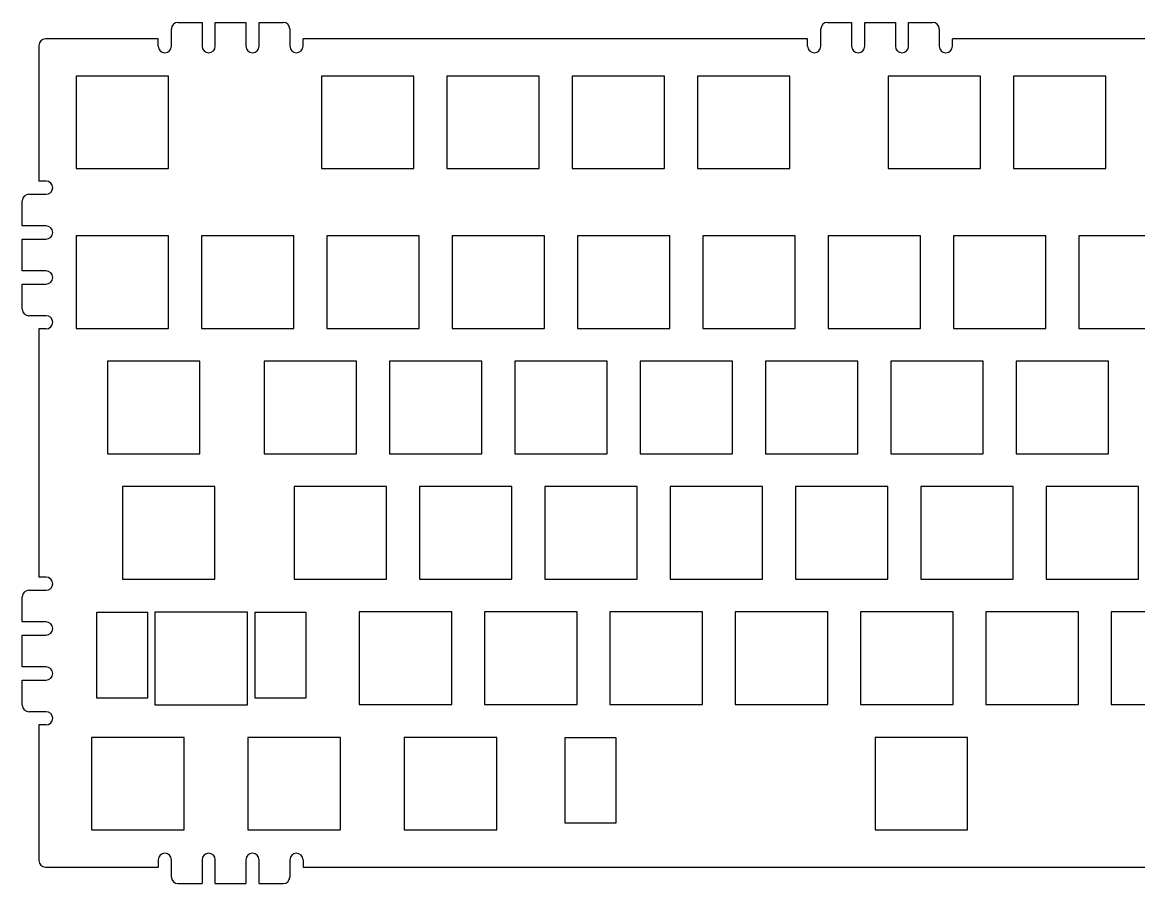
# Model space of a CAD drawing. Header units: millimetres. Extents: x -5018 to 4088, y -2926 to 388.
# Drawn here: x -5018 to -720, y -2926 to 388 of the extents above; entities that cross this region are included whole.
import ezdxf

# ---------------------------------------------------------------- set-up
doc = ezdxf.new("R2010")
doc.units = ezdxf.units.MM
for name, color, linetype in [('Line', 7, 'CONTINUOUS'), ('Shape', 7, 'CONTINUOUS'), ('Shape001', 7, 'CONTINUOUS'), ('Shape002', 7, 'CONTINUOUS'), ('Shape003', 7, 'CONTINUOUS'), ('Shape004', 7, 'CONTINUOUS'), ('Shape005', 7, 'CONTINUOUS'), ('Shape006', 7, 'CONTINUOUS'), ('Shape007', 7, 'CONTINUOUS'), ('Shape008', 7, 'CONTINUOUS'), ('Shape009', 7, 'CONTINUOUS'), ('Shape010', 7, 'CONTINUOUS'), ('Shape011', 7, 'CONTINUOUS'), ('Shape012', 7, 'CONTINUOUS'), ('Shape013', 7, 'CONTINUOUS'), ('Shape014', 7, 'CONTINUOUS'), ('Shape015', 7, 'CONTINUOUS'), ('Shape016', 7, 'CONTINUOUS'), ('Shape017', 7, 'CONTINUOUS'), ('Shape018', 7, 'CONTINUOUS'), ('Shape019', 7, 'CONTINUOUS'), ('Shape020', 7, 'CONTINUOUS'), ('Shape021', 7, 'CONTINUOUS'), ('Shape022', 7, 'CONTINUOUS'), ('Shape023', 7, 'CONTINUOUS'), ('Shape024', 7, 'CONTINUOUS'), ('Shape025', 7, 'CONTINUOUS'), ('Shape026', 7, 'CONTINUOUS'), ('Shape027', 7, 'CONTINUOUS'), ('Shape028', 7, 'CONTINUOUS'), ('Shape029', 7, 'CONTINUOUS'), ('Shape030', 7, 'CONTINUOUS'), ('Shape031', 7, 'CONTINUOUS'), ('Shape032', 7, 'CONTINUOUS'), ('Shape033', 7, 'CONTINUOUS'), ('Shape034', 7, 'CONTINUOUS'), ('Shape035', 7, 'CONTINUOUS'), ('Shape036', 7, 'CONTINUOUS'), ('Shape037', 7, 'CONTINUOUS'), ('Shape038', 7, 'CONTINUOUS'), ('Shape039', 7, 'CONTINUOUS'), ('Shape040', 7, 'CONTINUOUS'), ('Shape041', 7, 'CONTINUOUS'), ('Shape042', 7, 'CONTINUOUS'), ('Shape043', 7, 'CONTINUOUS'), ('Shape044', 7, 'CONTINUOUS'), ('Shape045', 7, 'CONTINUOUS'), ('Shape046', 7, 'CONTINUOUS'), ('Shape047', 7, 'CONTINUOUS'), ('Shape048', 7, 'CONTINUOUS'), ('Shape049', 7, 'CONTINUOUS'), ('Shape050', 7, 'CONTINUOUS'), ('Shape051', 7, 'CONTINUOUS'), ('Shape052', 7, 'CONTINUOUS'), ('Shape053', 7, 'CONTINUOUS'), ('Shape054', 7, 'CONTINUOUS'), ('Shape055', 7, 'CONTINUOUS'), ('Shape056', 7, 'CONTINUOUS'), ('Shape057', 7, 'CONTINUOUS'), ('Shape058', 7, 'CONTINUOUS'), ('Shape059', 7, 'CONTINUOUS'), ('Shape060', 7, 'CONTINUOUS'), ('Shape061', 7, 'CONTINUOUS'), ('Shape062', 7, 'CONTINUOUS'), ('Shape063', 7, 'CONTINUOUS'), ('Shape064', 7, 'CONTINUOUS'), ('Shape065', 7, 'CONTINUOUS'), ('Shape066', 7, 'CONTINUOUS'), ('Shape067', 7, 'CONTINUOUS'), ('Shape068', 7, 'CONTINUOUS'), ('Shape069', 7, 'CONTINUOUS'), ('Shape070', 7, 'CONTINUOUS'), ('Shape071', 7, 'CONTINUOUS'), ('Shape072', 7, 'CONTINUOUS'), ('Shape073', 7, 'CONTINUOUS'), ('Shape074', 7, 'CONTINUOUS'), ('Shape075', 7, 'CONTINUOUS'), ('Shape076', 7, 'CONTINUOUS'), ('Shape077', 7, 'CONTINUOUS'), ('Shape078', 7, 'CONTINUOUS'), ('Shape079', 7, 'CONTINUOUS'), ('Shape080', 7, 'CONTINUOUS'), ('Shape081', 7, 'CONTINUOUS'), ('Shape082', 7, 'CONTINUOUS'), ('Shape083', 7, 'CONTINUOUS'), ('Shape084', 7, 'CONTINUOUS'), ('Shape085', 7, 'CONTINUOUS'), ('Shape086', 7, 'CONTINUOUS'), ('Shape087', 7, 'CONTINUOUS'), ('Shape088', 7, 'CONTINUOUS'), ('Shape089', 7, 'CONTINUOUS'), ('Shape090', 7, 'CONTINUOUS'), ('Shape091', 7, 'CONTINUOUS'), ('Shape092', 7, 'CONTINUOUS'), ('Shape102', 7, 'CONTINUOUS'), ('Shape108', 7, 'CONTINUOUS'), ('Shape110', 7, 'CONTINUOUS'), ('Shape111', 7, 'CONTINUOUS'), ('Shape112', 7, 'CONTINUOUS'), ('Shape113', 7, 'CONTINUOUS'), ('Shape115', 7, 'CONTINUOUS'), ('Shape116', 7, 'CONTINUOUS'), ('Shape118', 7, 'CONTINUOUS'), ('Shape119', 7, 'CONTINUOUS'), ('Shape132', 7, 'CONTINUOUS'), ('Shape133', 7, 'CONTINUOUS'), ('Shape134', 7, 'CONTINUOUS'), ('Shape135', 7, 'CONTINUOUS'), ('Shape144', 7, 'CONTINUOUS'), ('Shape145', 7, 'CONTINUOUS'), ('Shape146', 7, 'CONTINUOUS'), ('Shape147', 7, 'CONTINUOUS'), ('Shape148', 7, 'CONTINUOUS'), ('Shape151', 7, 'CONTINUOUS'), ('Shape152', 7, 'CONTINUOUS'), ('Shape153', 7, 'CONTINUOUS'), ('Shape154', 7, 'CONTINUOUS'), ('Shape157', 7, 'CONTINUOUS'), ('Shape158', 7, 'CONTINUOUS'), ('Shape159', 7, 'CONTINUOUS'), ('Shape160', 7, 'CONTINUOUS'), ('Shape162', 7, 'CONTINUOUS'), ('Shape170', 7, 'CONTINUOUS'), ('Shape171', 7, 'CONTINUOUS'), ('Shape172', 7, 'CONTINUOUS'), ('Shape177', 7, 'CONTINUOUS'), ('Shape184', 7, 'CONTINUOUS'), ('Shape185', 7, 'CONTINUOUS'), ('Shape186', 7, 'CONTINUOUS'), ('Shape187', 7, 'CONTINUOUS'), ('Shape188', 7, 'CONTINUOUS'), ('Shape189', 7, 'CONTINUOUS'), ('Shape190', 7, 'CONTINUOUS'), ('Shape191', 7, 'CONTINUOUS'), ('Shape192', 7, 'CONTINUOUS'), ('Shape200', 7, 'CONTINUOUS'), ('Shape201', 7, 'CONTINUOUS'), ('Shape202', 7, 'CONTINUOUS'), ('Shape203', 7, 'CONTINUOUS'), ('Shape204', 7, 'CONTINUOUS'), ('Shape205', 7, 'CONTINUOUS'), ('Shape206', 7, 'CONTINUOUS'), ('Shape207', 7, 'CONTINUOUS'), ('Shape208', 7, 'CONTINUOUS'), ('Shape209', 7, 'CONTINUOUS'), ('Shape210', 7, 'CONTINUOUS'), ('Shape211', 7, 'CONTINUOUS'), ('Shape214', 7, 'CONTINUOUS'), ('Shape215', 7, 'CONTINUOUS'), ('Shape218', 7, 'CONTINUOUS'), ('Shape221', 7, 'CONTINUOUS'), ('Shape222', 7, 'CONTINUOUS'), ('Shape223', 7, 'CONTINUOUS'), ('Shape229', 7, 'CONTINUOUS'), ('Shape230', 7, 'CONTINUOUS'), ('Shape231', 7, 'CONTINUOUS'), ('Shape232', 7, 'CONTINUOUS'), ('Shape233', 7, 'CONTINUOUS'), ('Shape234', 7, 'CONTINUOUS'), ('Shape235', 7, 'CONTINUOUS'), ('Shape236', 7, 'CONTINUOUS'), ('Shape237', 7, 'CONTINUOUS'), ('Shape238', 7, 'CONTINUOUS'), ('Shape239', 7, 'CONTINUOUS'), ('Shape240', 7, 'CONTINUOUS'), ('Shape247', 7, 'CONTINUOUS'), ('Shape250', 7, 'CONTINUOUS'), ('Shape251', 7, 'CONTINUOUS'), ('Shape252', 7, 'CONTINUOUS'), ('Shape253', 7, 'CONTINUOUS'), ('Shape254', 7, 'CONTINUOUS'), ('Shape255', 7, 'CONTINUOUS'), ('Shape256', 7, 'CONTINUOUS'), ('Shape257', 7, 'CONTINUOUS'), ('Shape262', 7, 'CONTINUOUS'), ('Shape266', 7, 'CONTINUOUS'), ('Shape280', 7, 'CONTINUOUS'), ('Shape281', 7, 'CONTINUOUS'), ('Shape282', 7, 'CONTINUOUS'), ('Shape283', 7, 'CONTINUOUS'), ('Shape284', 7, 'CONTINUOUS'), ('Shape285', 7, 'CONTINUOUS'), ('Shape286', 7, 'CONTINUOUS'), ('Shape287', 7, 'CONTINUOUS'), ('Shape300', 7, 'CONTINUOUS'), ('Shape301', 7, 'CONTINUOUS'), ('Shape302', 7, 'CONTINUOUS'), ('Shape303', 7, 'CONTINUOUS'), ('Shape304', 7, 'CONTINUOUS'), ('Shape305', 7, 'CONTINUOUS'), ('Shape306', 7, 'CONTINUOUS'), ('Shape307', 7, 'CONTINUOUS'), ('Shape336', 7, 'CONTINUOUS'), ('Shape337', 7, 'CONTINUOUS'), ('Shape338', 7, 'CONTINUOUS'), ('Shape339', 7, 'CONTINUOUS'), ('Shape340', 7, 'CONTINUOUS'), ('Shape341', 7, 'CONTINUOUS'), ('Shape342', 7, 'CONTINUOUS'), ('Shape343', 7, 'CONTINUOUS'), ('Shape356', 7, 'CONTINUOUS'), ('Shape358', 7, 'CONTINUOUS'), ('Shape359', 7, 'CONTINUOUS'), ('Shape360', 7, 'CONTINUOUS'), ('Shape361', 7, 'CONTINUOUS'), ('Shape362', 7, 'CONTINUOUS'), ('Shape363', 7, 'CONTINUOUS'), ('Shape364', 7, 'CONTINUOUS'), ('Shape365', 7, 'CONTINUOUS'), ('Shape366', 7, 'CONTINUOUS'), ('Shape378', 7, 'CONTINUOUS'), ('Shape379', 7, 'CONTINUOUS'), ('Shape392', 7, 'CONTINUOUS'), ('Shape393', 7, 'CONTINUOUS'), ('Shape405', 7, 'CONTINUOUS'), ('Shape406', 7, 'CONTINUOUS'), ('Shape407', 7, 'CONTINUOUS'), ('Shape408', 7, 'CONTINUOUS'), ('Shape409', 7, 'CONTINUOUS'), ('Shape410', 7, 'CONTINUOUS'), ('Shape411', 7, 'CONTINUOUS'), ('Shape412', 7, 'CONTINUOUS'), ('Shape413', 7, 'CONTINUOUS'), ('Shape415', 7, 'CONTINUOUS'), ('Shape424', 7, 'CONTINUOUS'), ('Shape447', 7, 'CONTINUOUS'), ('Shape454', 7, 'CONTINUOUS'), ('Shape455', 7, 'CONTINUOUS'), ('Shape456', 7, 'CONTINUOUS'), ('Shape457', 7, 'CONTINUOUS'), ('Shape458', 7, 'CONTINUOUS'), ('Shape459', 7, 'CONTINUOUS'), ('Shape460', 7, 'CONTINUOUS'), ('Shape490', 7, 'CONTINUOUS'), ('Shape491', 7, 'CONTINUOUS'), ('Shape492', 7, 'CONTINUOUS'), ('Shape493', 7, 'CONTINUOUS'), ('Shape494', 7, 'CONTINUOUS'), ('Shape495', 7, 'CONTINUOUS'), ('Shape496', 7, 'CONTINUOUS'), ('Shape511', 7, 'CONTINUOUS'), ('Shape512', 7, 'CONTINUOUS'), ('Shape513', 7, 'CONTINUOUS'), ('Shape514', 7, 'CONTINUOUS'), ('Shape515', 7, 'CONTINUOUS'), ('Shape516', 7, 'CONTINUOUS'), ('Shape517', 7, 'CONTINUOUS'), ('Shape518', 7, 'CONTINUOUS'), ('Shape519', 7, 'CONTINUOUS'), ('Shape617', 7, 'CONTINUOUS'), ('Shape618', 7, 'CONTINUOUS'), ('Shape619', 7, 'CONTINUOUS'), ('Shape620', 7, 'CONTINUOUS'), ('Shape621', 7, 'CONTINUOUS'), ('Shape622', 7, 'CONTINUOUS'), ('Shape623', 7, 'CONTINUOUS'), ('Shape624', 7, 'CONTINUOUS'), ('Shape625', 7, 'CONTINUOUS'), ('Shape626', 7, 'CONTINUOUS'), ('Shape633', 7, 'CONTINUOUS'), ('Shape634', 7, 'CONTINUOUS'), ('Shape635', 7, 'CONTINUOUS'), ('Shape656', 7, 'CONTINUOUS'), ('Shape657', 7, 'CONTINUOUS'), ('Shape658', 7, 'CONTINUOUS'), ('Shape659', 7, 'CONTINUOUS'), ('Shape660', 7, 'CONTINUOUS'), ('Shape661', 7, 'CONTINUOUS'), ('Shape665', 7, 'CONTINUOUS'), ('Shape666', 7, 'CONTINUOUS'), ('Shape667', 7, 'CONTINUOUS'), ('Shape668', 7, 'CONTINUOUS'), ('Shape669', 7, 'CONTINUOUS'), ('Shape670', 7, 'CONTINUOUS'), ('Shape671', 7, 'CONTINUOUS'), ('Shape683', 7, 'CONTINUOUS'), ('Shape684', 7, 'CONTINUOUS'), ('Shape685', 7, 'CONTINUOUS'), ('Shape686', 7, 'CONTINUOUS'), ('Shape687', 7, 'CONTINUOUS'), ('Shape688', 7, 'CONTINUOUS')]:
    doc.layers.add(name, color=color, linetype=linetype)

msp = doc.modelspace()

# ---------------------------------------------------------------- linework, layer by layer
at = {"layer": 'Line'}
msp.add_line((-3937.28, -2862.87), (506.453, -2862.87), dxfattribs=at)
at = {"layer": 'Shape'}
msp.add_line((-5018.05, -2239.3), (-5018.05, -2142.78), dxfattribs=at)
at = {"layer": 'Shape001'}
msp.add_line((-5018.05, -2091.98), (-5018.05, -1970.06), dxfattribs=at)
at = {"layer": 'Shape002'}
msp.add_line((-5018.05, -1919.26), (-5018.05, -1822.74), dxfattribs=at)
at = {"layer": 'Shape003'}
msp.add_line((-5018.05, -715.304), (-5018.05, -618.784), dxfattribs=at)
at = {"layer": 'Shape004'}
msp.add_line((-5018.05, -567.984), (-5018.05, -446.064), dxfattribs=at)
at = {"layer": 'Shape005'}
msp.add_line((-5018.05, -395.264), (-5018.05, -298.744), dxfattribs=at)
at = {"layer": 'Shape006'}
msp.add_line((-4954.55, 299.426), (-4954.55, -222.544), dxfattribs=at)
at = {"layer": 'Shape007'}
msp.add_line((-4954.55, -791.504), (-4954.55, -1746.54), dxfattribs=at)
at = {"layer": 'Shape008'}
msp.add_line((-4954.55, -2315.5), (-4954.55, -2837.47), dxfattribs=at)
at = {"layer": 'Shape009'}
msp.add_line((-4811.38, 181.701), (-4811.38, -174.661), dxfattribs=at)
at = {"layer": 'Shape010'}
msp.add_line((-4811.38, -432.979), (-4811.38, -789.341), dxfattribs=at)
at = {"layer": 'Shape011'}
msp.add_line((-4751.18, -2363.38), (-4751.18, -2719.74), dxfattribs=at)
at = {"layer": 'Shape012'}
msp.add_line((-4731.62, -2212.38), (-4731.62, -1882.18), dxfattribs=at)
at = {"layer": 'Shape013'}
msp.add_line((-4690.73, -915.579), (-4690.73, -1271.94), dxfattribs=at)
at = {"layer": 'Shape014'}
msp.add_line((-4632.82, -1398.18), (-4632.82, -1754.54), dxfattribs=at)
at = {"layer": 'Shape015'}
msp.add_line((-4536.04, -1882.18), (-4536.04, -2212.38), dxfattribs=at)
at = {"layer": 'Shape016'}
msp.add_line((-4507.21, -1881.8), (-4507.21, -2238.16), dxfattribs=at)
at = {"layer": 'Shape017'}
msp.add_line((-4494.81, -2834.93), (-4494.81, -2862.87), dxfattribs=at)
at = {"layer": 'Shape018'}
msp.add_line((-4494.81, 296.886), (-4494.81, 324.826), dxfattribs=at)
at = {"layer": 'Shape019'}
msp.add_line((-4455.02, -789.341), (-4455.02, -432.979), dxfattribs=at)
at = {"layer": 'Shape020'}
msp.add_line((-4455.02, -174.661), (-4455.02, 181.701), dxfattribs=at)
at = {"layer": 'Shape021'}
msp.add_line((-4444.01, -2900.97), (-4444.01, -2834.93), dxfattribs=at)
at = {"layer": 'Shape022'}
msp.add_line((-4444.01, 296.886), (-4444.01, 362.926), dxfattribs=at)
at = {"layer": 'Shape023'}
msp.add_line((-4394.82, -2719.74), (-4394.82, -2363.38), dxfattribs=at)
at = {"layer": 'Shape024'}
msp.add_line((-4334.37, -1271.94), (-4334.37, -915.579), dxfattribs=at)
at = {"layer": 'Shape025'}
msp.add_line((-4328.78, -432.979), (-4328.78, -789.341), dxfattribs=at)
at = {"layer": 'Shape026'}
msp.add_line((-4325.9, 388.326), (-4325.9, 296.886), dxfattribs=at)
at = {"layer": 'Shape027'}
msp.add_line((-4325.9, -2834.93), (-4325.9, -2926.37), dxfattribs=at)
at = {"layer": 'Shape028'}
msp.add_line((-4276.46, -1754.54), (-4276.46, -1398.18), dxfattribs=at)
at = {"layer": 'Shape029'}
msp.add_line((-4275.1, -2926.37), (-4275.1, -2834.93), dxfattribs=at)
at = {"layer": 'Shape030'}
msp.add_line((-4275.1, 296.886), (-4275.1, 388.326), dxfattribs=at)
at = {"layer": 'Shape031'}
msp.add_line((-4156.99, 388.326), (-4156.99, 296.886), dxfattribs=at)
at = {"layer": 'Shape032'}
msp.add_line((-4156.99, -2834.93), (-4156.99, -2926.37), dxfattribs=at)
at = {"layer": 'Shape033'}
msp.add_line((-4150.85, -2238.16), (-4150.85, -1881.8), dxfattribs=at)
at = {"layer": 'Shape034'}
msp.add_line((-4149.2, -2363.38), (-4149.2, -2719.74), dxfattribs=at)
at = {"layer": 'Shape035'}
msp.add_line((-4122.02, -2212.38), (-4122.02, -1882.18), dxfattribs=at)
at = {"layer": 'Shape036'}
msp.add_line((-4106.19, -2926.37), (-4106.19, -2834.93), dxfattribs=at)
at = {"layer": 'Shape037'}
msp.add_line((-4106.19, 296.886), (-4106.19, 388.326), dxfattribs=at)
at = {"layer": 'Shape038'}
msp.add_line((-4087.48, -915.579), (-4087.48, -1271.94), dxfattribs=at)
at = {"layer": 'Shape039'}
msp.add_line((-3988.08, 362.926), (-3988.08, 296.886), dxfattribs=at)
at = {"layer": 'Shape040'}
msp.add_line((-3988.08, -2834.93), (-3988.08, -2900.97), dxfattribs=at)
at = {"layer": 'Shape041'}
msp.add_line((-3972.42, -789.341), (-3972.42, -432.979), dxfattribs=at)
at = {"layer": 'Shape042'}
msp.add_line((-3971.66, -1398.18), (-3971.66, -1754.54), dxfattribs=at)
at = {"layer": 'Shape043'}
msp.add_line((-3937.28, -2834.93), (-3937.28, -2862.87), dxfattribs=at)
at = {"layer": 'Shape044'}
msp.add_line((-3937.28, 296.886), (-3937.28, 324.826), dxfattribs=at)
at = {"layer": 'Shape045'}
msp.add_line((-3926.44, -1882.18), (-3926.44, -2212.38), dxfattribs=at)
at = {"layer": 'Shape046'}
msp.add_line((-3866.5, 181.701), (-3866.5, -174.661), dxfattribs=at)
at = {"layer": 'Shape047'}
msp.add_line((-3846.18, -432.979), (-3846.18, -789.341), dxfattribs=at)
at = {"layer": 'Shape048'}
msp.add_line((-3792.84, -2719.74), (-3792.84, -2363.38), dxfattribs=at)
at = {"layer": 'Shape049'}
msp.add_line((-3731.12, -1271.94), (-3731.12, -915.579), dxfattribs=at)
at = {"layer": 'Shape050'}
msp.add_line((-3720.45, -1880.78), (-3720.45, -2237.14), dxfattribs=at)
at = {"layer": 'Shape051'}
msp.add_line((-3615.29, -1754.54), (-3615.29, -1398.18), dxfattribs=at)
at = {"layer": 'Shape052'}
msp.add_line((-3604.88, -915.579), (-3604.88, -1271.94), dxfattribs=at)
at = {"layer": 'Shape053'}
msp.add_line((-3547.22, -2363.38), (-3547.22, -2719.74), dxfattribs=at)
at = {"layer": 'Shape054'}
msp.add_line((-3510.14, -174.661), (-3510.14, 181.701), dxfattribs=at)
at = {"layer": 'Shape055'}
msp.add_line((-3489.82, -789.341), (-3489.82, -432.979), dxfattribs=at)
at = {"layer": 'Shape056'}
msp.add_line((-3489.06, -1398.18), (-3489.06, -1754.54), dxfattribs=at)
at = {"layer": 'Shape057'}
msp.add_line((-3383.9, 181.701), (-3383.9, -174.661), dxfattribs=at)
at = {"layer": 'Shape058'}
msp.add_line((-3364.09, -2237.14), (-3364.09, -1880.78), dxfattribs=at)
at = {"layer": 'Shape059'}
msp.add_line((-3363.58, -432.979), (-3363.58, -789.341), dxfattribs=at)
at = {"layer": 'Shape060'}
msp.add_line((-3248.52, -1271.94), (-3248.52, -915.579), dxfattribs=at)
at = {"layer": 'Shape061'}
msp.add_line((-3237.85, -1880.78), (-3237.85, -2237.14), dxfattribs=at)
at = {"layer": 'Shape062'}
msp.add_line((-3190.86, -2719.74), (-3190.86, -2363.38), dxfattribs=at)
at = {"layer": 'Shape063'}
msp.add_line((-3132.69, -1754.54), (-3132.69, -1398.18), dxfattribs=at)
at = {"layer": 'Shape064'}
msp.add_line((-3122.28, -915.579), (-3122.28, -1271.94), dxfattribs=at)
at = {"layer": 'Shape065'}
msp.add_line((-3027.54, -174.661), (-3027.54, 181.701), dxfattribs=at)
at = {"layer": 'Shape066'}
msp.add_line((-3007.22, -789.341), (-3007.22, -432.979), dxfattribs=at)
at = {"layer": 'Shape067'}
msp.add_line((-3006.46, -1398.18), (-3006.46, -1754.54), dxfattribs=at)
at = {"layer": 'Shape068'}
msp.add_line((-2927.84, -2693.96), (-2927.84, -2363.76), dxfattribs=at)
at = {"layer": 'Shape069'}
msp.add_line((-2901.3, 181.701), (-2901.3, -174.661), dxfattribs=at)
at = {"layer": 'Shape070'}
msp.add_line((-2881.49, -2237.14), (-2881.49, -1880.78), dxfattribs=at)
at = {"layer": 'Shape071'}
msp.add_line((-2880.98, -432.979), (-2880.98, -789.341), dxfattribs=at)
at = {"layer": 'Shape072'}
msp.add_line((-2765.92, -1271.94), (-2765.92, -915.579), dxfattribs=at)
at = {"layer": 'Shape073'}
msp.add_line((-2755.25, -1880.78), (-2755.25, -2237.14), dxfattribs=at)
at = {"layer": 'Shape074'}
msp.add_line((-2732.26, -2363.76), (-2732.26, -2693.96), dxfattribs=at)
at = {"layer": 'Shape075'}
msp.add_line((-2650.09, -1754.54), (-2650.09, -1398.18), dxfattribs=at)
at = {"layer": 'Shape076'}
msp.add_line((-2639.68, -915.579), (-2639.68, -1271.94), dxfattribs=at)
at = {"layer": 'Shape077'}
msp.add_line((-2544.94, -174.661), (-2544.94, 181.701), dxfattribs=at)
at = {"layer": 'Shape078'}
msp.add_line((-2524.62, -789.341), (-2524.62, -432.979), dxfattribs=at)
at = {"layer": 'Shape079'}
msp.add_line((-2523.86, -1398.18), (-2523.86, -1754.54), dxfattribs=at)
at = {"layer": 'Shape080'}
msp.add_line((-2418.7, 181.701), (-2418.7, -174.661), dxfattribs=at)
at = {"layer": 'Shape081'}
msp.add_line((-2398.89, -2237.14), (-2398.89, -1880.78), dxfattribs=at)
at = {"layer": 'Shape082'}
msp.add_line((-2398.38, -432.979), (-2398.38, -789.341), dxfattribs=at)
at = {"layer": 'Shape083'}
msp.add_line((-2283.32, -1271.94), (-2283.32, -915.579), dxfattribs=at)
at = {"layer": 'Shape084'}
msp.add_line((-2272.65, -1880.78), (-2272.65, -2237.14), dxfattribs=at)
at = {"layer": 'Shape085'}
msp.add_line((-2167.49, -1754.54), (-2167.49, -1398.18), dxfattribs=at)
at = {"layer": 'Shape086'}
msp.add_line((-2157.08, -915.579), (-2157.08, -1271.94), dxfattribs=at)
at = {"layer": 'Shape087'}
msp.add_line((-2062.34, -174.661), (-2062.34, 181.701), dxfattribs=at)
at = {"layer": 'Shape088'}
msp.add_line((-2042.02, -789.341), (-2042.02, -432.979), dxfattribs=at)
at = {"layer": 'Shape089'}
msp.add_line((-2041.26, -1398.18), (-2041.26, -1754.54), dxfattribs=at)
at = {"layer": 'Shape090'}
msp.add_line((-4418.61, -2926.37), (-4325.9, -2926.37), dxfattribs=at)
at = {"layer": 'Shape091'}
msp.add_line((-4275.1, -2926.37), (-4156.99, -2926.37), dxfattribs=at)
at = {"layer": 'Shape092'}
msp.add_line((-4106.19, -2926.37), (-4013.48, -2926.37), dxfattribs=at)
at = {"layer": 'Shape102'}
msp.add_line((-4929.15, -2862.87), (-4494.81, -2862.87), dxfattribs=at)
at = {"layer": 'Shape108'}
msp.add_line((-1994.18, 296.886), (-1994.18, 324.826), dxfattribs=at)
at = {"layer": 'Shape110'}
msp.add_line((-1943.38, 296.886), (-1943.38, 362.926), dxfattribs=at)
at = {"layer": 'Shape111'}
msp.add_line((-1916.29, -2237.14), (-1916.29, -1880.78), dxfattribs=at)
at = {"layer": 'Shape112'}
msp.add_line((-1915.78, -432.979), (-1915.78, -789.341), dxfattribs=at)
at = {"layer": 'Shape113'}
msp.add_line((-1825.27, 388.326), (-1825.27, 296.886), dxfattribs=at)
at = {"layer": 'Shape115'}
msp.add_line((-1800.72, -1271.94), (-1800.72, -915.579), dxfattribs=at)
at = {"layer": 'Shape116'}
msp.add_line((-1790.05, -1880.78), (-1790.05, -2237.14), dxfattribs=at)
at = {"layer": 'Shape118'}
msp.add_line((-1774.47, 296.886), (-1774.47, 388.326), dxfattribs=at)
at = {"layer": 'Shape119'}
msp.add_line((-1734.8, -2363.38), (-1734.8, -2719.74), dxfattribs=at)
at = {"layer": 'Shape132'}
msp.add_line((-4751.18, -2719.74), (-4394.82, -2719.74), dxfattribs=at)
at = {"layer": 'Shape133'}
msp.add_line((-4149.2, -2719.74), (-3792.84, -2719.74), dxfattribs=at)
at = {"layer": 'Shape134'}
msp.add_line((-3547.22, -2719.74), (-3190.86, -2719.74), dxfattribs=at)
at = {"layer": 'Shape135'}
msp.add_line((-1734.8, -2719.74), (-1378.44, -2719.74), dxfattribs=at)
at = {"layer": 'Shape144'}
msp.add_line((-2732.26, -2693.96), (-2927.84, -2693.96), dxfattribs=at)
at = {"layer": 'Shape145'}
msp.add_line((-1684.89, -1754.54), (-1684.89, -1398.18), dxfattribs=at)
at = {"layer": 'Shape146'}
msp.add_line((-1684.64, 181.701), (-1684.64, -174.661), dxfattribs=at)
at = {"layer": 'Shape147'}
msp.add_line((-1674.48, -915.579), (-1674.48, -1271.94), dxfattribs=at)
at = {"layer": 'Shape148'}
msp.add_line((-1656.36, 388.326), (-1656.36, 296.886), dxfattribs=at)
at = {"layer": 'Shape151'}
msp.add_line((-1605.56, 296.886), (-1605.56, 388.326), dxfattribs=at)
at = {"layer": 'Shape152'}
msp.add_line((-1559.42, -789.341), (-1559.42, -432.979), dxfattribs=at)
at = {"layer": 'Shape153'}
msp.add_line((-1558.66, -1398.18), (-1558.66, -1754.54), dxfattribs=at)
at = {"layer": 'Shape154'}
msp.add_line((-1487.45, 362.926), (-1487.45, 296.886), dxfattribs=at)
at = {"layer": 'Shape157'}
msp.add_line((-1436.65, 296.886), (-1436.65, 324.826), dxfattribs=at)
at = {"layer": 'Shape158'}
msp.add_line((-1433.69, -2237.14), (-1433.69, -1880.78), dxfattribs=at)
at = {"layer": 'Shape159'}
msp.add_line((-1433.18, -432.979), (-1433.18, -789.341), dxfattribs=at)
at = {"layer": 'Shape160'}
msp.add_line((-2927.84, -2363.76), (-2732.26, -2363.76), dxfattribs=at)
at = {"layer": 'Shape162'}
msp.add_line((-1378.44, -2363.38), (-1734.8, -2363.38), dxfattribs=at)
at = {"layer": 'Shape170'}
msp.add_line((-3190.86, -2363.38), (-3547.22, -2363.38), dxfattribs=at)
at = {"layer": 'Shape171'}
msp.add_line((-3792.84, -2363.38), (-4149.2, -2363.38), dxfattribs=at)
at = {"layer": 'Shape172'}
msp.add_line((-4394.82, -2363.38), (-4751.18, -2363.38), dxfattribs=at)
at = {"layer": 'Shape177'}
msp.add_line((-4926.61, -2315.5), (-4954.55, -2315.5), dxfattribs=at)
at = {"layer": 'Shape184'}
msp.add_line((-4926.61, -2264.7), (-4992.65, -2264.7), dxfattribs=at)
at = {"layer": 'Shape185'}
msp.add_line((-4507.21, -2238.16), (-4150.85, -2238.16), dxfattribs=at)
at = {"layer": 'Shape186'}
msp.add_line((-3720.45, -2237.14), (-3364.09, -2237.14), dxfattribs=at)
at = {"layer": 'Shape187'}
msp.add_line((-3237.85, -2237.14), (-2881.49, -2237.14), dxfattribs=at)
at = {"layer": 'Shape188'}
msp.add_line((-2755.25, -2237.14), (-2398.89, -2237.14), dxfattribs=at)
at = {"layer": 'Shape189'}
msp.add_line((-2272.65, -2237.14), (-1916.29, -2237.14), dxfattribs=at)
at = {"layer": 'Shape190'}
msp.add_line((-1790.05, -2237.14), (-1433.69, -2237.14), dxfattribs=at)
at = {"layer": 'Shape191'}
msp.add_line((-1307.45, -2237.14), (-951.087, -2237.14), dxfattribs=at)
at = {"layer": 'Shape192'}
msp.add_line((-824.849, -2237.14), (-468.487, -2237.14), dxfattribs=at)
at = {"layer": 'Shape200'}
msp.add_line((-3926.44, -2212.38), (-4122.02, -2212.38), dxfattribs=at)
at = {"layer": 'Shape201'}
msp.add_line((-4536.04, -2212.38), (-4731.62, -2212.38), dxfattribs=at)
at = {"layer": 'Shape202'}
msp.add_line((-1378.44, -2719.74), (-1378.44, -2363.38), dxfattribs=at)
at = {"layer": 'Shape203'}
msp.add_line((-1328.28, -174.661), (-1328.28, 181.701), dxfattribs=at)
at = {"layer": 'Shape204'}
msp.add_line((-1318.12, -1271.94), (-1318.12, -915.579), dxfattribs=at)
at = {"layer": 'Shape205'}
msp.add_line((-1307.45, -1880.78), (-1307.45, -2237.14), dxfattribs=at)
at = {"layer": 'Shape206'}
msp.add_line((-1202.29, -1754.54), (-1202.29, -1398.18), dxfattribs=at)
at = {"layer": 'Shape207'}
msp.add_line((-1202.04, 181.701), (-1202.04, -174.661), dxfattribs=at)
at = {"layer": 'Shape208'}
msp.add_line((-1191.88, -915.579), (-1191.88, -1271.94), dxfattribs=at)
at = {"layer": 'Shape209'}
msp.add_line((-1076.82, -789.341), (-1076.82, -432.979), dxfattribs=at)
at = {"layer": 'Shape210'}
msp.add_line((-1076.06, -1398.18), (-1076.06, -1754.54), dxfattribs=at)
at = {"layer": 'Shape211'}
msp.add_line((-5018.05, -2142.78), (-4926.61, -2142.78), dxfattribs=at)
at = {"layer": 'Shape214'}
msp.add_line((-4926.61, -2091.98), (-5018.05, -2091.98), dxfattribs=at)
at = {"layer": 'Shape215'}
msp.add_line((-5018.05, -1970.06), (-4926.61, -1970.06), dxfattribs=at)
at = {"layer": 'Shape218'}
msp.add_line((-4926.61, -1919.26), (-5018.05, -1919.26), dxfattribs=at)
at = {"layer": 'Shape221'}
msp.add_line((-4731.62, -1882.18), (-4536.04, -1882.18), dxfattribs=at)
at = {"layer": 'Shape222'}
msp.add_line((-4122.02, -1882.18), (-3926.44, -1882.18), dxfattribs=at)
at = {"layer": 'Shape223'}
msp.add_line((-4150.85, -1881.8), (-4507.21, -1881.8), dxfattribs=at)
at = {"layer": 'Shape229'}
msp.add_line((-468.487, -1880.78), (-824.849, -1880.78), dxfattribs=at)
at = {"layer": 'Shape230'}
msp.add_line((-951.087, -1880.78), (-1307.45, -1880.78), dxfattribs=at)
at = {"layer": 'Shape231'}
msp.add_line((-1433.69, -1880.78), (-1790.05, -1880.78), dxfattribs=at)
at = {"layer": 'Shape232'}
msp.add_line((-1916.29, -1880.78), (-2272.65, -1880.78), dxfattribs=at)
at = {"layer": 'Shape233'}
msp.add_line((-2398.89, -1880.78), (-2755.25, -1880.78), dxfattribs=at)
at = {"layer": 'Shape234'}
msp.add_line((-2881.49, -1880.78), (-3237.85, -1880.78), dxfattribs=at)
at = {"layer": 'Shape235'}
msp.add_line((-3364.09, -1880.78), (-3720.45, -1880.78), dxfattribs=at)
at = {"layer": 'Shape236'}
msp.add_line((-951.087, -2237.14), (-951.087, -1880.78), dxfattribs=at)
at = {"layer": 'Shape237'}
msp.add_line((-950.579, -432.979), (-950.579, -789.341), dxfattribs=at)
at = {"layer": 'Shape238'}
msp.add_line((-845.677, -174.661), (-845.677, 181.701), dxfattribs=at)
at = {"layer": 'Shape239'}
msp.add_line((-835.517, -1271.94), (-835.517, -915.579), dxfattribs=at)
at = {"layer": 'Shape240'}
msp.add_line((-824.849, -1880.78), (-824.849, -2237.14), dxfattribs=at)
at = {"layer": 'Shape247'}
msp.add_line((-4992.65, -1797.34), (-4926.61, -1797.34), dxfattribs=at)
at = {"layer": 'Shape250'}
msp.add_line((-4632.82, -1754.54), (-4276.46, -1754.54), dxfattribs=at)
at = {"layer": 'Shape251'}
msp.add_line((-3971.66, -1754.54), (-3615.29, -1754.54), dxfattribs=at)
at = {"layer": 'Shape252'}
msp.add_line((-3489.06, -1754.54), (-3132.69, -1754.54), dxfattribs=at)
at = {"layer": 'Shape253'}
msp.add_line((-3006.46, -1754.54), (-2650.09, -1754.54), dxfattribs=at)
at = {"layer": 'Shape254'}
msp.add_line((-2523.86, -1754.54), (-2167.49, -1754.54), dxfattribs=at)
at = {"layer": 'Shape255'}
msp.add_line((-2041.26, -1754.54), (-1684.89, -1754.54), dxfattribs=at)
at = {"layer": 'Shape256'}
msp.add_line((-1558.66, -1754.54), (-1202.29, -1754.54), dxfattribs=at)
at = {"layer": 'Shape257'}
msp.add_line((-1076.06, -1754.54), (-719.693, -1754.54), dxfattribs=at)
at = {"layer": 'Shape262'}
msp.add_line((-4926.61, -1746.54), (-4954.55, -1746.54), dxfattribs=at)
at = {"layer": 'Shape266'}
msp.add_line((-719.693, -1754.54), (-719.693, -1398.18), dxfattribs=at)
at = {"layer": 'Shape280'}
msp.add_line((-719.693, -1398.18), (-1076.06, -1398.18), dxfattribs=at)
at = {"layer": 'Shape281'}
msp.add_line((-1202.29, -1398.18), (-1558.66, -1398.18), dxfattribs=at)
at = {"layer": 'Shape282'}
msp.add_line((-1684.89, -1398.18), (-2041.26, -1398.18), dxfattribs=at)
at = {"layer": 'Shape283'}
msp.add_line((-2167.49, -1398.18), (-2523.86, -1398.18), dxfattribs=at)
at = {"layer": 'Shape284'}
msp.add_line((-2650.09, -1398.18), (-3006.46, -1398.18), dxfattribs=at)
at = {"layer": 'Shape285'}
msp.add_line((-3132.69, -1398.18), (-3489.06, -1398.18), dxfattribs=at)
at = {"layer": 'Shape286'}
msp.add_line((-3615.29, -1398.18), (-3971.66, -1398.18), dxfattribs=at)
at = {"layer": 'Shape287'}
msp.add_line((-4276.46, -1398.18), (-4632.82, -1398.18), dxfattribs=at)
at = {"layer": 'Shape300'}
msp.add_line((-4690.73, -1271.94), (-4334.37, -1271.94), dxfattribs=at)
at = {"layer": 'Shape301'}
msp.add_line((-4087.48, -1271.94), (-3731.12, -1271.94), dxfattribs=at)
at = {"layer": 'Shape302'}
msp.add_line((-3604.88, -1271.94), (-3248.52, -1271.94), dxfattribs=at)
at = {"layer": 'Shape303'}
msp.add_line((-3122.28, -1271.94), (-2765.92, -1271.94), dxfattribs=at)
at = {"layer": 'Shape304'}
msp.add_line((-2639.68, -1271.94), (-2283.32, -1271.94), dxfattribs=at)
at = {"layer": 'Shape305'}
msp.add_line((-2157.08, -1271.94), (-1800.72, -1271.94), dxfattribs=at)
at = {"layer": 'Shape306'}
msp.add_line((-1674.48, -1271.94), (-1318.12, -1271.94), dxfattribs=at)
at = {"layer": 'Shape307'}
msp.add_line((-1191.88, -1271.94), (-835.517, -1271.94), dxfattribs=at)
at = {"layer": 'Shape336'}
msp.add_line((-835.517, -915.579), (-1191.88, -915.579), dxfattribs=at)
at = {"layer": 'Shape337'}
msp.add_line((-1318.12, -915.579), (-1674.48, -915.579), dxfattribs=at)
at = {"layer": 'Shape338'}
msp.add_line((-1800.72, -915.579), (-2157.08, -915.579), dxfattribs=at)
at = {"layer": 'Shape339'}
msp.add_line((-2283.32, -915.579), (-2639.68, -915.579), dxfattribs=at)
at = {"layer": 'Shape340'}
msp.add_line((-2765.92, -915.579), (-3122.28, -915.579), dxfattribs=at)
at = {"layer": 'Shape341'}
msp.add_line((-3248.52, -915.579), (-3604.88, -915.579), dxfattribs=at)
at = {"layer": 'Shape342'}
msp.add_line((-3731.12, -915.579), (-4087.48, -915.579), dxfattribs=at)
at = {"layer": 'Shape343'}
msp.add_line((-4334.37, -915.579), (-4690.73, -915.579), dxfattribs=at)
at = {"layer": 'Shape356'}
msp.add_line((-4926.61, -791.504), (-4954.55, -791.504), dxfattribs=at)
at = {"layer": 'Shape358'}
msp.add_line((-4811.38, -789.341), (-4455.02, -789.341), dxfattribs=at)
at = {"layer": 'Shape359'}
msp.add_line((-4328.78, -789.341), (-3972.42, -789.341), dxfattribs=at)
at = {"layer": 'Shape360'}
msp.add_line((-3846.18, -789.341), (-3489.82, -789.341), dxfattribs=at)
at = {"layer": 'Shape361'}
msp.add_line((-3363.58, -789.341), (-3007.22, -789.341), dxfattribs=at)
at = {"layer": 'Shape362'}
msp.add_line((-2880.98, -789.341), (-2524.62, -789.341), dxfattribs=at)
at = {"layer": 'Shape363'}
msp.add_line((-2398.38, -789.341), (-2042.02, -789.341), dxfattribs=at)
at = {"layer": 'Shape364'}
msp.add_line((-1915.78, -789.341), (-1559.42, -789.341), dxfattribs=at)
at = {"layer": 'Shape365'}
msp.add_line((-1433.18, -789.341), (-1076.82, -789.341), dxfattribs=at)
at = {"layer": 'Shape366'}
msp.add_line((-950.579, -789.341), (-594.217, -789.341), dxfattribs=at)
at = {"layer": 'Shape378'}
msp.add_line((-4926.61, -740.704), (-4992.65, -740.704), dxfattribs=at)
at = {"layer": 'Shape379'}
msp.add_line((-5018.05, -618.784), (-4926.61, -618.784), dxfattribs=at)
at = {"layer": 'Shape392'}
msp.add_line((-4926.61, -567.984), (-5018.05, -567.984), dxfattribs=at)
at = {"layer": 'Shape393'}
msp.add_line((-5018.05, -446.064), (-4926.61, -446.064), dxfattribs=at)
at = {"layer": 'Shape405'}
msp.add_line((-594.217, -432.979), (-950.579, -432.979), dxfattribs=at)
at = {"layer": 'Shape406'}
msp.add_line((-1076.82, -432.979), (-1433.18, -432.979), dxfattribs=at)
at = {"layer": 'Shape407'}
msp.add_line((-1559.42, -432.979), (-1915.78, -432.979), dxfattribs=at)
at = {"layer": 'Shape408'}
msp.add_line((-2042.02, -432.979), (-2398.38, -432.979), dxfattribs=at)
at = {"layer": 'Shape409'}
msp.add_line((-2524.62, -432.979), (-2880.98, -432.979), dxfattribs=at)
at = {"layer": 'Shape410'}
msp.add_line((-3007.22, -432.979), (-3363.58, -432.979), dxfattribs=at)
at = {"layer": 'Shape411'}
msp.add_line((-3489.82, -432.979), (-3846.18, -432.979), dxfattribs=at)
at = {"layer": 'Shape412'}
msp.add_line((-3972.42, -432.979), (-4328.78, -432.979), dxfattribs=at)
at = {"layer": 'Shape413'}
msp.add_line((-4455.02, -432.979), (-4811.38, -432.979), dxfattribs=at)
at = {"layer": 'Shape415'}
msp.add_line((-4926.61, -395.264), (-5018.05, -395.264), dxfattribs=at)
at = {"layer": 'Shape424'}
msp.add_line((-4992.65, -273.344), (-4926.61, -273.344), dxfattribs=at)
at = {"layer": 'Shape447'}
msp.add_line((-4926.61, -222.544), (-4954.55, -222.544), dxfattribs=at)
at = {"layer": 'Shape454'}
msp.add_line((-4811.38, -174.661), (-4455.02, -174.661), dxfattribs=at)
at = {"layer": 'Shape455'}
msp.add_line((-3866.5, -174.661), (-3510.14, -174.661), dxfattribs=at)
at = {"layer": 'Shape456'}
msp.add_line((-3383.9, -174.661), (-3027.54, -174.661), dxfattribs=at)
at = {"layer": 'Shape457'}
msp.add_line((-2901.3, -174.661), (-2544.94, -174.661), dxfattribs=at)
at = {"layer": 'Shape458'}
msp.add_line((-2418.7, -174.661), (-2062.34, -174.661), dxfattribs=at)
at = {"layer": 'Shape459'}
msp.add_line((-1684.64, -174.661), (-1328.28, -174.661), dxfattribs=at)
at = {"layer": 'Shape460'}
msp.add_line((-1202.04, -174.661), (-845.677, -174.661), dxfattribs=at)
at = {"layer": 'Shape490'}
msp.add_line((-845.677, 181.701), (-1202.04, 181.701), dxfattribs=at)
at = {"layer": 'Shape491'}
msp.add_line((-1328.28, 181.701), (-1684.64, 181.701), dxfattribs=at)
at = {"layer": 'Shape492'}
msp.add_line((-2062.34, 181.701), (-2418.7, 181.701), dxfattribs=at)
at = {"layer": 'Shape493'}
msp.add_line((-2544.94, 181.701), (-2901.3, 181.701), dxfattribs=at)
at = {"layer": 'Shape494'}
msp.add_line((-3027.54, 181.701), (-3383.9, 181.701), dxfattribs=at)
at = {"layer": 'Shape495'}
msp.add_line((-3510.14, 181.701), (-3866.5, 181.701), dxfattribs=at)
at = {"layer": 'Shape496'}
msp.add_line((-4455.02, 181.701), (-4811.38, 181.701), dxfattribs=at)
at = {"layer": 'Shape511'}
msp.add_line((506.453, 324.826), (-1436.65, 324.826), dxfattribs=at)
at = {"layer": 'Shape512'}
msp.add_line((-1994.18, 324.826), (-3937.28, 324.826), dxfattribs=at)
at = {"layer": 'Shape513'}
msp.add_line((-4494.81, 324.826), (-4929.15, 324.826), dxfattribs=at)
at = {"layer": 'Shape514'}
msp.add_line((-4418.61, 388.326), (-4325.9, 388.326), dxfattribs=at)
at = {"layer": 'Shape515'}
msp.add_line((-4275.1, 388.326), (-4156.99, 388.326), dxfattribs=at)
at = {"layer": 'Shape516'}
msp.add_line((-4106.19, 388.326), (-4013.48, 388.326), dxfattribs=at)
at = {"layer": 'Shape517'}
msp.add_line((-1917.98, 388.326), (-1825.27, 388.326), dxfattribs=at)
at = {"layer": 'Shape518'}
msp.add_line((-1774.47, 388.326), (-1656.36, 388.326), dxfattribs=at)
at = {"layer": 'Shape519'}
msp.add_line((-1605.56, 388.326), (-1512.85, 388.326), dxfattribs=at)
at = {"layer": 'Shape617'}
msp.add_arc((-3962.68, -2834.93), 25.4, 0, 180, dxfattribs=at)
at = {"layer": 'Shape618'}
msp.add_arc((-4013.48, -2900.97), 25.4, -90, 0, dxfattribs=at)
at = {"layer": 'Shape619'}
msp.add_arc((-4131.59, -2834.93), 25.4, 0, 180, dxfattribs=at)
at = {"layer": 'Shape620'}
msp.add_arc((-4300.5, -2834.93), 25.4, 0, 180, dxfattribs=at)
at = {"layer": 'Shape621'}
msp.add_arc((-4418.61, -2900.97), 25.4, 180, -90, dxfattribs=at)
at = {"layer": 'Shape622'}
msp.add_arc((-4469.41, -2834.93), 25.4, 0, 180, dxfattribs=at)
at = {"layer": 'Shape623'}
msp.add_arc((-4929.15, -2837.47), 25.4, 180, -90, dxfattribs=at)
at = {"layer": 'Shape624'}
msp.add_arc((-4926.61, -2290.1), 25.4, -90, 90, dxfattribs=at)
at = {"layer": 'Shape625'}
msp.add_arc((-4992.65, -2239.3), 25.4, 180, -90, dxfattribs=at)
at = {"layer": 'Shape626'}
msp.add_arc((-4926.61, -2117.38), 25.4, -90, 90, dxfattribs=at)
at = {"layer": 'Shape633'}
msp.add_arc((-4926.61, -1944.66), 25.4, -90, 90, dxfattribs=at)
at = {"layer": 'Shape634'}
msp.add_arc((-4992.65, -1822.74), 25.4, 90, 180, dxfattribs=at)
at = {"layer": 'Shape635'}
msp.add_arc((-4926.61, -1771.94), 25.4, -90, 90, dxfattribs=at)
at = {"layer": 'Shape656'}
msp.add_arc((-4926.61, -766.104), 25.4, -90, 90, dxfattribs=at)
at = {"layer": 'Shape657'}
msp.add_arc((-4992.65, -715.304), 25.4, 180, -90, dxfattribs=at)
at = {"layer": 'Shape658'}
msp.add_arc((-4926.61, -593.384), 25.4, -90, 90, dxfattribs=at)
at = {"layer": 'Shape659'}
msp.add_arc((-4926.61, -420.664), 25.4, -90, 90, dxfattribs=at)
at = {"layer": 'Shape660'}
msp.add_arc((-4992.65, -298.744), 25.4, 90, 180, dxfattribs=at)
at = {"layer": 'Shape661'}
msp.add_arc((-4926.61, -247.944), 25.4, -90, 90, dxfattribs=at)
at = {"layer": 'Shape665'}
msp.add_arc((-4929.15, 299.426), 25.4, 90, 180, dxfattribs=at)
at = {"layer": 'Shape666'}
msp.add_arc((-4469.41, 296.886), 25.4, 180, 0, dxfattribs=at)
at = {"layer": 'Shape667'}
msp.add_arc((-4418.61, 362.926), 25.4, 90, 180, dxfattribs=at)
at = {"layer": 'Shape668'}
msp.add_arc((-4300.5, 296.886), 25.4, 180, 0, dxfattribs=at)
at = {"layer": 'Shape669'}
msp.add_arc((-4131.59, 296.886), 25.4, 180, 0, dxfattribs=at)
at = {"layer": 'Shape670'}
msp.add_arc((-4013.48, 362.926), 25.4, 0, 90, dxfattribs=at)
at = {"layer": 'Shape671'}
msp.add_arc((-3962.68, 296.886), 25.4, 180, 0, dxfattribs=at)
at = {"layer": 'Shape683'}
msp.add_arc((-1968.78, 296.886), 25.4, 180, 0, dxfattribs=at)
at = {"layer": 'Shape684'}
msp.add_arc((-1917.98, 362.926), 25.4, 90, 180, dxfattribs=at)
at = {"layer": 'Shape685'}
msp.add_arc((-1799.87, 296.886), 25.4, 180, 0, dxfattribs=at)
at = {"layer": 'Shape686'}
msp.add_arc((-1630.96, 296.886), 25.4, 180, 0, dxfattribs=at)
at = {"layer": 'Shape687'}
msp.add_arc((-1512.85, 362.926), 25.4, 0, 90, dxfattribs=at)
at = {"layer": 'Shape688'}
msp.add_arc((-1462.05, 296.886), 25.4, 180, 0, dxfattribs=at)

doc.saveas('drawing.dxf')
